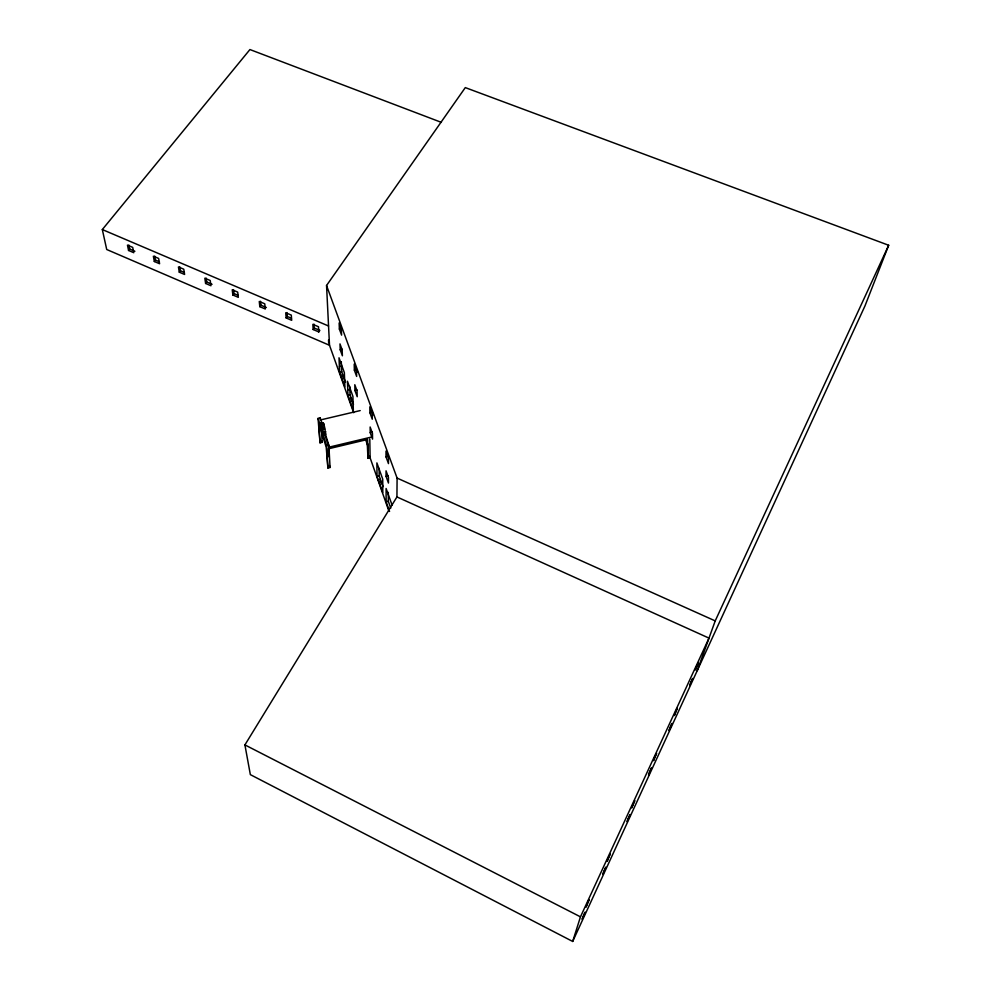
<?xml version="1.0" encoding="UTF-8"?>
<svg xmlns="http://www.w3.org/2000/svg" width="991" height="991" viewBox="0 0 991 991"><rect width="100%" height="100%" fill="white"/><g stroke="black" fill="none" stroke-linecap="round" stroke-linejoin="round"><path stroke-width="1.49" d="M390.764 508.135L388.299 501.285L388.311 492.366M396.933 496.937L397.094 478.083L326.547 285.495L465.299 87.604L888.679 245.26L864.945 305.984L572.687 941.45L250.351 774.64L244.913 744.91L396.933 496.937L708.999 638.117L580.466 916.848L572.687 941.45M697.243 670.647L715.217 620.899L888.679 245.26M318.78 331.911L318.483 326.745L312.859 324.354L313.181 329.52L318.78 331.911L319.82 330.399L314.234 328.009L313.998 324.131M313.181 329.52L314.234 328.009M286.164 317.95L285.73 312.76L291.292 315.126L291.701 320.316L286.164 317.95L287.217 316.451L286.894 312.561M259.815 306.665L259.258 301.45L264.77 303.803L265.291 309.006L259.815 306.665L260.881 305.191L260.472 301.264M232.897 295.021L232.228 289.781L237.679 292.097L238.323 297.337L232.897 295.021L233.975 293.547L233.48 289.62M205.608 283.451L204.827 278.198L210.228 280.503L210.972 285.755L205.608 283.451L206.698 282.001L206.128 278.062M179.297 272.191L178.417 266.913L183.756 269.193L184.611 274.47L179.297 272.191L180.399 270.754L179.743 266.79M154.336 261.5L153.357 256.198L158.647 258.453L159.601 263.755L154.336 261.5L155.451 260.076L154.72 256.099M128.557 250.463L127.467 245.136L132.707 247.378L133.76 252.693L128.557 250.463L129.672 249.051L128.867 245.062M353.651 412.702L329.507 345.277L106.718 249.509L102.321 229.553L249.93 49.55L441.391 122.376M389.562 511.455L386.131 501.867L388.299 501.285M386.056 476.398L386.044 470.824L388.46 477.489L388.46 483.038L386.056 476.398L388.286 475.816M377.026 476.46L376.89 462.896L382.724 479.124L382.799 492.564L377.026 476.46L379.181 475.891L379.119 468.359M386.019 456.888L386.007 451.103L388.472 457.83L388.472 463.602L386.019 456.888L388.286 456.294M370.238 432.708L370.139 426.997L372.467 433.426L372.554 439.112L370.238 432.708L372.418 432.138M369.903 412.751L369.816 406.83L372.182 413.321L372.269 419.218L369.903 412.751L372.145 412.182L373.087 414.758M347.754 389.835L349.848 389.314M354.964 390.541L354.803 384.719L357.045 390.925L357.206 396.722L354.964 390.541L357.119 389.996M347.952 395.322L347.445 381.213L352.907 396.363L353.341 410.385L347.952 395.322L350.034 394.802L349.761 386.428M339.603 372.046L339.009 357.788L344.36 372.641L344.893 386.812L339.603 372.046L341.672 371.538L341.288 361.678M354.369 370.176L354.196 364.155L356.487 370.411L356.649 376.419L354.369 370.176L356.574 369.631L357.478 372.12M339.38 366.62L341.461 366.1M340.223 349.823L339.987 343.902L342.155 349.885L342.39 355.794L340.223 349.823L342.341 349.29M339.38 329.099L339.133 322.967L341.35 329.012L341.585 335.131L339.38 329.099L341.548 328.566M369.507 456.12L388.906 511.096M321.381 429.128L322.174 442.333L320.031 442.841L318.842 423.776L326.225 447.263L327.897 468L330.065 467.479L329.037 448.663L367.611 439.447L367.971 458.362L370.114 457.854L369.792 438.926M322.917 433.872L322.806 431.989L323.673 434.739L325.878 434.207L323.599 423.392L321.381 423.913L321.505 425.808L320.638 423.083L322.843 422.562M327.897 468L326.634 445.665L328.839 445.145L325.11 433.352M324.429 432.869L328.95 447.189L370.696 437.242M320.031 442.841L318.049 418.413L320.229 417.905L322.075 423.727M360.191 410.584L320.366 419.973L320.229 417.905M323.673 434.739L322.546 427.579L324.751 427.047M322.657 429.475L324.862 428.954M323.524 432.225L325.729 431.692M102.321 229.553L328.554 326.002M233.975 293.547L238.038 295.293M129.672 249.051L134.887 251.28M155.451 260.076L159.402 261.773M180.399 270.754L184.388 272.463M206.698 282.001L212.062 284.306M260.881 305.191L266.356 307.532M287.217 316.451L291.379 318.235M397.094 478.083L715.217 620.899M244.913 744.91L580.466 916.848M392.077 505.063L386.106 488.489L386.131 501.867M341.672 371.538L345.537 382.266M350.034 394.802L353.477 404.378M379.181 475.891L383.034 486.631M342.168 374.338L343.728 378.673M350.467 397.441L352.028 401.776M365.493 439.273L368.02 446.334M379.887 479.384L381.448 483.707M367.971 458.362L367.054 439.162M321.381 423.913L322.546 427.579M318.049 418.413L326.634 445.665M321.617 440.549L322.174 442.333M329.47 465.584L330.065 467.479M321.765 430.218L320.638 423.083M323.599 423.392L323.71 425.288M328.839 445.145L328.95 447.189M328.504 448.192L328.987 456.888M326.547 285.495L329.507 345.277M328.529 339.987L328.678 342.96M368.07 444.055L368.169 449.666M582.931 916.898L582.151 919.363L585.124 912.141L582.931 916.898M586.895 904.51L586.077 907.087L589.125 899.679L586.895 904.51M603.717 871.746L602.85 874.359L605.835 867.137L603.717 871.746M608.028 858.664L607.136 861.377L610.183 853.982L608.028 858.664M628.021 818.95L627.08 821.712L630.065 814.503L628.021 818.95M632.729 805.076L631.75 807.95L634.797 800.567L632.729 805.076M649.539 772.2L648.535 775.098L651.508 767.901L649.539 772.2M654.58 757.657L653.54 760.667L656.587 753.296L654.58 757.657M670.065 727.58L668.999 730.602L671.985 723.43L670.065 727.58M675.416 712.43L674.314 715.576L677.361 708.218L675.416 712.43M690.851 682.427L689.724 685.574L692.709 678.414L690.851 682.427M696.5 666.695L695.323 669.953L698.37 662.632L696.5 666.695"/></g></svg>
